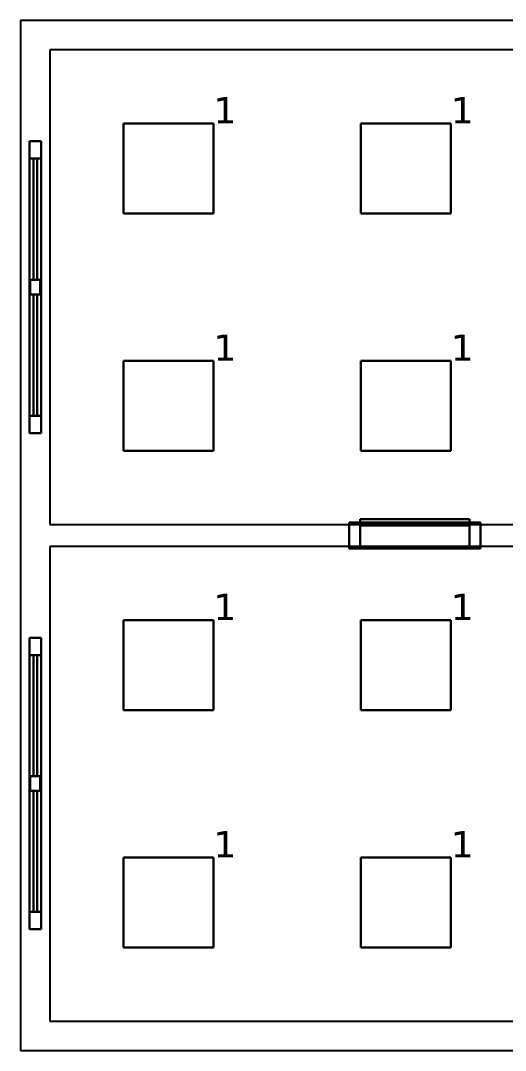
# Model space of a CAD drawing. Header units: inches. Extents: x 0 to 47.1, y -16.6 to 0.5.
# Drawn here: x 0 to 3.32, y -7.05 to 0 of the extents above; entities that cross this region are included whole.
import ezdxf

# ---------------------------------------------------------------- set-up
doc = ezdxf.new("R2010")
doc.units = ezdxf.units.IN
doc.header["$MEASUREMENT"] = 0
for name, color, linetype, true_color in [('DLX_BLD1_APERT', 7, 'Continuous', 0x969696), ('DLX_BLD1_CALC', 7, 'Continuous', 0xffffff), ('DLX_BLD1_CONT', 7, 'Continuous', 0x969696), ('DLX_BLD1_LUM', 7, 'Continuous', 0x55aa00), ('DLX_BLD1_LUMKEY_IDX', 7, 'Continuous', 0x969696)]:
    doc.layers.add(name, color=color, linetype=linetype, true_color=true_color)
doc.styles.add('TableTextStyle', font='')
doc.styles.get('TableTextStyle').set_extended_font_data('VERDANA.TTF')

msp = doc.modelspace()

# ---------------------------------------------------------------- linework, layer by layer
at = {"layer": 'DLX_BLD1_APERT'}
for points in [[(0.06, -0.825, 0), (0.06, -2.825, 0)], [(0.14, -0.825, 0), (0.06, -0.825, 0)], [(0.06, -2.825, 0), (0.06, -0.825, 0)], [(0.06, -0.825, 0), (0.14, -0.825, 0)], [(0.06, -0.825, 0), (0.06, -0.825, 0)], [(0.06, -0.825, 0), (0.14, -0.825, 0)], [(0.14, -0.825, 0), (0.06, -0.825, 0)], [(0.06, -0.825, 0), (0.06, -2.825, 0)], [(0.06, -2.825, 0), (0.06, -0.825, 0)], [(0.06, -0.825, 0), (0.06, -0.825, 0)], [(0.14, -2.825, 0), (0.14, -0.825, 0)], [(0.14, -0.825, 0), (0.14, -2.825, 0)], [(0.14, -0.825, 0), (0.14, -0.825, 0)], [(0.14, -0.825, 0), (0.14, -2.825, 0)], [(0.14, -2.825, 0), (0.14, -0.825, 0)], [(0.14, -0.825, 0), (0.14, -0.825, 0)], [(0.06, -0.945, 0), (0.06, -0.945, 0)], [(0.06, -0.945, 0), (0.06, -2.705, 0)], [(0.06, -2.705, 0), (0.06, -0.945, 0)], [(0.0875, -0.945, 0), (0.06, -0.945, 0)], [(0.06, -0.945, 0), (0.06, -2.705, 0)], [(0.0875, -0.945, 0), (0.06, -0.945, 0)], [(0.06, -0.945, 0), (0.06, -0.945, 0)], [(0.06, -0.945, 0), (0.0875, -0.945, 0)], [(0.06, -2.705, 0), (0.06, -0.945, 0)], [(0.06, -0.945, 0), (0.0875, -0.945, 0)], [(0.1125, -0.945, 0), (0.0875, -0.945, 0)], [(0.0875, -0.945, 0), (0.0875, -0.945, 0)], [(0.0875, -0.945, 0), (0.1125, -0.945, 0)], [(0.0875, -1.775, 0), (0.0875, -0.945, 0)], [(0.0875, -1.775, 0), (0.0875, -0.945, 0)], [(0.0875, -0.945, 0), (0.1125, -0.945, 0)], [(0.0875, -0.945, 0), (0.0875, -0.945, 0)], [(0.1125, -0.945, 0), (0.0875, -0.945, 0)], [(0.0875, -0.945, 0), (0.0875, -1.775, 0)], [(0.0875, -0.945, 0), (0.0875, -1.775, 0)], [(0.0875, -0.945, 0), (0.0875, -1.775, 0)], [(0.0875, -1.775, 0), (0.0875, -0.945, 0)], [(0.0875, -0.945, 0), (0.0875, -0.945, 0)], [(0.0875, -0.945, 0), (0.0875, -1.775, 0)], [(0.1125, -0.945, 0), (0.0875, -0.945, 0)], [(0.0875, -1.775, 0), (0.0875, -0.945, 0)], [(0.0875, -0.945, 0), (0.1125, -0.945, 0)], [(0.0875, -0.945, 0), (0.0875, -0.945, 0)], [(0.0875, -0.945, 0), (0.1125, -0.945, 0)], [(0.1125, -0.945, 0), (0.0875, -0.945, 0)], [(0.1125, -1.775, 0), (0.1125, -0.945, 0)], [(0.1125, -0.945, 0), (0.14, -0.945, 0)], [(0.1125, -0.945, 0), (0.1125, -0.945, 0)], [(0.1125, -0.945, 0), (0.1125, -1.775, 0)], [(0.1125, -0.945, 0), (0.1125, -0.945, 0)], [(0.1125, -0.945, 0), (0.14, -0.945, 0)], [(0.14, -0.945, 0), (0.1125, -0.945, 0)], [(0.1125, -1.775, 0), (0.1125, -0.945, 0)], [(0.14, -0.945, 0), (0.1125, -0.945, 0)], [(0.1125, -0.945, 0), (0.1125, -1.775, 0)], [(0.1125, -0.945, 0), (0.1125, -1.775, 0)], [(0.1125, -1.775, 0), (0.1125, -0.945, 0)], [(0.1125, -0.945, 0), (0.1125, -0.945, 0)], [(0.1125, -1.775, 0), (0.1125, -0.945, 0)], [(0.1125, -0.945, 0), (0.1125, -1.775, 0)], [(0.1125, -0.945, 0), (0.1125, -0.945, 0)], [(0.14, -0.945, 0), (0.14, -0.945, 0)], [(0.14, -0.945, 0), (0.14, -2.705, 0)], [(0.14, -2.705, 0), (0.14, -0.945, 0)], [(0.14, -0.945, 0), (0.14, -2.705, 0)], [(0.14, -0.945, 0), (0.14, -0.945, 0)], [(0.14, -2.705, 0), (0.14, -0.945, 0)], [(0.065, -1.875, 0), (0.065, -1.775, 0)], [(0.065, -1.775, 0), (0.0875, -1.775, 0)], [(0.065, -1.775, 0), (0.065, -1.875, 0)], [(0.0875, -1.775, 0), (0.065, -1.775, 0)], [(0.065, -1.875, 0), (0.065, -1.775, 0)], [(0.065, -1.775, 0), (0.0875, -1.775, 0)], [(0.0875, -1.775, 0), (0.065, -1.775, 0)], [(0.065, -1.775, 0), (0.065, -1.875, 0)], [(0.0875, -1.775, 0), (0.065, -1.775, 0)], [(0.065, -1.775, 0), (0.065, -1.775, 0)], [(0.065, -1.775, 0), (0.0875, -1.775, 0)], [(0.065, -1.875, 0), (0.065, -1.775, 0)], [(0.065, -1.775, 0), (0.065, -1.775, 0)], [(0.065, -1.775, 0), (0.065, -1.875, 0)], [(0.065, -1.875, 0), (0.065, -1.775, 0)], [(0.065, -1.775, 0), (0.0875, -1.775, 0)], [(0.0875, -1.775, 0), (0.065, -1.775, 0)], [(0.065, -1.775, 0), (0.065, -1.875, 0)], [(0.1125, -1.775, 0), (0.0875, -1.775, 0)], [(0.0875, -1.775, 0), (0.1125, -1.775, 0)], [(0.0875, -1.775, 0), (0.1125, -1.775, 0)], [(0.1125, -1.775, 0), (0.0875, -1.775, 0)], [(0.0875, -1.775, 0), (0.0875, -1.775, 0)], [(0.1125, -1.775, 0), (0.0875, -1.775, 0)], [(0.0875, -1.775, 0), (0.0875, -1.775, 0)], [(0.0875, -1.775, 0), (0.1125, -1.775, 0)], [(0.0875, -1.775, 0), (0.1125, -1.775, 0)], [(0.1125, -1.775, 0), (0.0875, -1.775, 0)], [(0.0875, -1.775, 0), (0.0875, -1.775, 0)], [(0.0875, -1.775, 0), (0.0875, -1.775, 0)], [(0.0875, -1.775, 0), (0.1125, -1.775, 0)], [(0.1125, -1.775, 0), (0.0875, -1.775, 0)], [(0.0875, -1.775, 0), (0.1125, -1.775, 0)], [(0.1125, -1.775, 0), (0.0875, -1.775, 0)], [(0.135, -1.775, 0), (0.1125, -1.775, 0)], [(0.1125, -1.775, 0), (0.135, -1.775, 0)], [(0.1125, -1.775, 0), (0.135, -1.775, 0)], [(0.135, -1.775, 0), (0.1125, -1.775, 0)], [(0.1125, -1.775, 0), (0.1125, -1.775, 0)], [(0.1125, -1.775, 0), (0.1125, -1.775, 0)], [(0.1125, -1.775, 0), (0.135, -1.775, 0)], [(0.135, -1.775, 0), (0.1125, -1.775, 0)], [(0.1125, -1.775, 0), (0.135, -1.775, 0)], [(0.135, -1.775, 0), (0.1125, -1.775, 0)], [(0.1125, -1.775, 0), (0.1125, -1.775, 0)], [(0.1125, -1.775, 0), (0.1125, -1.775, 0)], [(0.135, -1.875, 0), (0.135, -1.775, 0)], [(0.135, -1.775, 0), (0.135, -1.875, 0)], [(0.135, -1.775, 0), (0.135, -1.875, 0)], [(0.135, -1.875, 0), (0.135, -1.775, 0)], [(0.135, -1.875, 0), (0.135, -1.775, 0)], [(0.135, -1.775, 0), (0.135, -1.775, 0)], [(0.135, -1.775, 0), (0.135, -1.875, 0)], [(0.135, -1.775, 0), (0.135, -1.775, 0)], [(0.135, -1.775, 0), (0.135, -1.875, 0)], [(0.135, -1.875, 0), (0.135, -1.775, 0)], [(0.0875, -1.875, 0), (0.065, -1.875, 0)], [(0.065, -1.875, 0), (0.0875, -1.875, 0)], [(0.0875, -1.875, 0), (0.065, -1.875, 0)], [(0.065, -1.875, 0), (0.0875, -1.875, 0)], [(0.065, -1.875, 0), (0.065, -1.875, 0)], [(0.0875, -1.875, 0), (0.065, -1.875, 0)], [(0.065, -1.875, 0), (0.065, -1.875, 0)], [(0.065, -1.875, 0), (0.0875, -1.875, 0)], [(0.0875, -1.875, 0), (0.065, -1.875, 0)], [(0.065, -1.875, 0), (0.0875, -1.875, 0)], [(0.0875, -2.705, 0), (0.0875, -1.875, 0)], [(0.0875, -1.875, 0), (0.1125, -1.875, 0)], [(0.0875, -2.705, 0), (0.0875, -1.875, 0)], [(0.1125, -1.875, 0), (0.0875, -1.875, 0)], [(0.0875, -1.875, 0), (0.0875, -2.705, 0)], [(0.0875, -1.875, 0), (0.0875, -2.705, 0)], [(0.1125, -1.875, 0), (0.0875, -1.875, 0)], [(0.0875, -1.875, 0), (0.1125, -1.875, 0)], [(0.0875, -1.875, 0), (0.0875, -1.875, 0)], [(0.1125, -1.875, 0), (0.0875, -1.875, 0)], [(0.0875, -1.875, 0), (0.0875, -1.875, 0)], [(0.0875, -1.875, 0), (0.1125, -1.875, 0)], [(0.1125, -1.875, 0), (0.0875, -1.875, 0)], [(0.0875, -1.875, 0), (0.1125, -1.875, 0)], [(0.0875, -1.875, 0), (0.0875, -2.705, 0)], [(0.0875, -2.705, 0), (0.0875, -1.875, 0)], [(0.0875, -1.875, 0), (0.0875, -1.875, 0)], [(0.0875, -1.875, 0), (0.0875, -1.875, 0)], [(0.0875, -1.875, 0), (0.1125, -1.875, 0)], [(0.1125, -1.875, 0), (0.0875, -1.875, 0)], [(0.0875, -1.875, 0), (0.0875, -2.705, 0)], [(0.1125, -1.875, 0), (0.0875, -1.875, 0)], [(0.0875, -2.705, 0), (0.0875, -1.875, 0)], [(0.0875, -1.875, 0), (0.1125, -1.875, 0)], [(0.1125, -2.705, 0), (0.1125, -1.875, 0)], [(0.1125, -1.875, 0), (0.135, -1.875, 0)], [(0.1125, -1.875, 0), (0.1125, -2.705, 0)], [(0.1125, -2.705, 0), (0.1125, -1.875, 0)], [(0.135, -1.875, 0), (0.1125, -1.875, 0)], [(0.135, -1.875, 0), (0.1125, -1.875, 0)], [(0.1125, -1.875, 0), (0.1125, -2.705, 0)], [(0.1125, -1.875, 0), (0.135, -1.875, 0)], [(0.1125, -1.875, 0), (0.1125, -1.875, 0)], [(0.1125, -1.875, 0), (0.1125, -1.875, 0)], [(0.1125, -1.875, 0), (0.135, -1.875, 0)], [(0.135, -1.875, 0), (0.1125, -1.875, 0)], [(0.135, -1.875, 0), (0.1125, -1.875, 0)], [(0.1125, -1.875, 0), (0.135, -1.875, 0)], [(0.1125, -1.875, 0), (0.1125, -1.875, 0)], [(0.1125, -1.875, 0), (0.1125, -2.705, 0)], [(0.1125, -2.705, 0), (0.1125, -1.875, 0)], [(0.1125, -1.875, 0), (0.1125, -1.875, 0)], [(0.1125, -2.705, 0), (0.1125, -1.875, 0)], [(0.1125, -1.875, 0), (0.1125, -2.705, 0)], [(0.135, -1.875, 0), (0.135, -1.875, 0)], [(0.135, -1.875, 0), (0.135, -1.875, 0)], [(0.06, -2.705, 0), (0.06, -2.705, 0)], [(0.06, -2.705, 0), (0.0875, -2.705, 0)], [(0.0875, -2.705, 0), (0.06, -2.705, 0)], [(0.06, -2.705, 0), (0.06, -2.705, 0)], [(0.06, -2.705, 0), (0.0875, -2.705, 0)], [(0.0875, -2.705, 0), (0.06, -2.705, 0)], [(0.1125, -2.705, 0), (0.0875, -2.705, 0)], [(0.0875, -2.705, 0), (0.0875, -2.705, 0)], [(0.1125, -2.705, 0), (0.0875, -2.705, 0)], [(0.0875, -2.705, 0), (0.0875, -2.705, 0)], [(0.0875, -2.705, 0), (0.1125, -2.705, 0)], [(0.0875, -2.705, 0), (0.1125, -2.705, 0)], [(0.0875, -2.705, 0), (0.0875, -2.705, 0)], [(0.0875, -2.705, 0), (0.1125, -2.705, 0)], [(0.0875, -2.705, 0), (0.0875, -2.705, 0)], [(0.0875, -2.705, 0), (0.1125, -2.705, 0)], [(0.1125, -2.705, 0), (0.0875, -2.705, 0)], [(0.1125, -2.705, 0), (0.0875, -2.705, 0)], [(0.14, -2.705, 0), (0.1125, -2.705, 0)], [(0.1125, -2.705, 0), (0.1125, -2.705, 0)], [(0.1125, -2.705, 0), (0.14, -2.705, 0)], [(0.14, -2.705, 0), (0.1125, -2.705, 0)], [(0.1125, -2.705, 0), (0.1125, -2.705, 0)], [(0.1125, -2.705, 0), (0.14, -2.705, 0)], [(0.1125, -2.705, 0), (0.1125, -2.705, 0)], [(0.1125, -2.705, 0), (0.1125, -2.705, 0)], [(0.14, -2.705, 0), (0.14, -2.705, 0)], [(0.14, -2.705, 0), (0.14, -2.705, 0)], [(0.06, -2.825, 0), (0.14, -2.825, 0)], [(0.06, -2.825, 0), (0.06, -2.825, 0)], [(0.06, -2.825, 0), (0.14, -2.825, 0)], [(0.14, -2.825, 0), (0.06, -2.825, 0)], [(0.14, -2.825, 0), (0.06, -2.825, 0)], [(0.06, -2.825, 0), (0.06, -2.825, 0)], [(0.14, -2.825, 0), (0.14, -2.825, 0)], [(0.14, -2.825, 0), (0.14, -2.825, 0)], [(3.15, -3.435, 0), (2.25, -3.435, 0)], [(2.25, -3.435, 0), (2.25, -3.615, 0)], [(2.25, -3.435, 0), (2.25, -3.435, 0)], [(2.25, -3.435, 0), (2.25, -3.615, 0)], [(2.25, -3.615, 0), (2.25, -3.435, 0)], [(2.25, -3.615, 0), (2.25, -3.435, 0)], [(2.25, -3.435, 0), (2.325, -3.435, 0)], [(2.325, -3.435, 0), (2.25, -3.435, 0)], [(2.25, -3.435, 0), (2.25, -3.435, 0)], [(2.25, -3.435, 0), (3.15, -3.435, 0)], [(2.325, -3.4125, 0), (3.075, -3.4125, 0)], [(2.325, -3.435, 0), (2.325, -3.4125, 0)], [(3.075, -3.4125, 0), (2.325, -3.4125, 0)], [(2.325, -3.4125, 0), (2.325, -3.4125, 0)], [(2.325, -3.4125, 0), (3.075, -3.4125, 0)], [(2.325, -3.435, 0), (2.325, -3.4125, 0)], [(2.325, -3.4125, 0), (2.325, -3.4125, 0)], [(2.325, -3.4125, 0), (2.325, -3.435, 0)], [(3.075, -3.4125, 0), (2.325, -3.4125, 0)], [(2.325, -3.4125, 0), (2.325, -3.435, 0)], [(2.325, -3.435, 0), (2.325, -3.4575, 0)], [(3.075, -3.435, 0), (2.325, -3.435, 0)], [(2.325, -3.435, 0), (2.325, -3.435, 0)], [(2.325, -3.4575, 0), (2.325, -3.435, 0)], [(2.325, -3.435, 0), (3.075, -3.435, 0)], [(2.325, -3.4575, 0), (2.325, -3.435, 0)], [(2.325, -3.435, 0), (2.325, -3.435, 0)], [(2.325, -3.435, 0), (2.325, -3.4575, 0)], [(2.325, -3.4575, 0), (2.325, -3.435, 0)], [(2.325, -3.435, 0), (2.325, -3.435, 0)], [(2.325, -3.435, 0), (3.075, -3.435, 0)], [(3.075, -3.435, 0), (2.325, -3.435, 0)], [(2.325, -3.435, 0), (2.325, -3.4575, 0)], [(2.325, -3.435, 0), (2.325, -3.435, 0)], [(2.325, -3.435, 0), (2.325, -3.4575, 0)], [(2.325, -3.4575, 0), (2.325, -3.435, 0)], [(3.075, -3.4125, 0), (3.075, -3.435, 0)], [(3.075, -3.4125, 0), (3.075, -3.4125, 0)], [(3.075, -3.435, 0), (3.075, -3.4125, 0)], [(3.075, -3.4125, 0), (3.075, -3.4125, 0)], [(3.075, -3.4125, 0), (3.075, -3.435, 0)], [(3.075, -3.435, 0), (3.075, -3.4125, 0)], [(3.075, -3.4575, 0), (3.075, -3.435, 0)], [(3.075, -3.435, 0), (3.15, -3.435, 0)], [(3.075, -3.435, 0), (3.075, -3.435, 0)], [(3.15, -3.435, 0), (3.075, -3.435, 0)], [(3.075, -3.435, 0), (3.075, -3.4575, 0)], [(3.075, -3.4575, 0), (3.075, -3.435, 0)], [(3.075, -3.435, 0), (3.075, -3.435, 0)], [(3.075, -3.435, 0), (3.075, -3.4575, 0)], [(3.075, -3.435, 0), (3.075, -3.4575, 0)], [(3.075, -3.435, 0), (3.075, -3.435, 0)], [(3.075, -3.435, 0), (3.075, -3.435, 0)], [(3.075, -3.435, 0), (3.075, -3.4575, 0)], [(3.075, -3.4575, 0), (3.075, -3.435, 0)], [(3.075, -3.4575, 0), (3.075, -3.435, 0)], [(3.15, -3.615, 0), (3.15, -3.435, 0)], [(3.15, -3.435, 0), (3.15, -3.435, 0)], [(3.15, -3.435, 0), (3.15, -3.615, 0)], [(3.15, -3.615, 0), (3.15, -3.435, 0)], [(3.15, -3.435, 0), (3.15, -3.615, 0)], [(3.15, -3.435, 0), (3.15, -3.435, 0)], [(2.325, -3.4575, 0), (2.325, -3.615, 0)], [(2.325, -3.4575, 0), (3.075, -3.4575, 0)], [(2.325, -3.615, 0), (2.325, -3.4575, 0)], [(2.325, -3.4575, 0), (2.325, -3.4575, 0)], [(2.325, -3.4575, 0), (2.325, -3.615, 0)], [(2.325, -3.615, 0), (2.325, -3.4575, 0)], [(3.075, -3.4575, 0), (2.325, -3.4575, 0)], [(2.325, -3.4575, 0), (2.325, -3.4575, 0)], [(3.075, -3.4575, 0), (2.325, -3.4575, 0)], [(2.325, -3.4575, 0), (2.325, -3.4575, 0)], [(2.325, -3.4575, 0), (3.075, -3.4575, 0)], [(3.075, -3.4575, 0), (2.325, -3.4575, 0)], [(2.325, -3.4575, 0), (3.075, -3.4575, 0)], [(2.325, -3.4575, 0), (2.325, -3.4575, 0)], [(3.075, -3.615, 0), (3.075, -3.4575, 0)], [(3.075, -3.4575, 0), (3.075, -3.615, 0)], [(3.075, -3.4575, 0), (3.075, -3.4575, 0)], [(3.075, -3.4575, 0), (3.075, -3.615, 0)], [(3.075, -3.615, 0), (3.075, -3.4575, 0)], [(3.075, -3.4575, 0), (3.075, -3.4575, 0)], [(3.075, -3.4575, 0), (3.075, -3.4575, 0)], [(3.075, -3.4575, 0), (3.075, -3.4575, 0)], [(2.25, -3.615, 0), (3.15, -3.615, 0)], [(2.25, -3.615, 0), (2.25, -3.615, 0)], [(2.325, -3.615, 0), (2.25, -3.615, 0)], [(3.15, -3.615, 0), (2.25, -3.615, 0)], [(2.25, -3.615, 0), (2.25, -3.615, 0)], [(2.25, -3.615, 0), (2.325, -3.615, 0)], [(2.325, -3.615, 0), (2.325, -3.615, 0)], [(2.325, -3.615, 0), (3.075, -3.615, 0)], [(3.075, -3.615, 0), (2.325, -3.615, 0)], [(2.325, -3.615, 0), (2.325, -3.615, 0)], [(3.15, -3.615, 0), (3.075, -3.615, 0)], [(3.075, -3.615, 0), (3.075, -3.615, 0)], [(3.075, -3.615, 0), (3.15, -3.615, 0)], [(3.075, -3.615, 0), (3.075, -3.615, 0)], [(3.15, -3.615, 0), (3.15, -3.615, 0)], [(3.15, -3.615, 0), (3.15, -3.615, 0)], [(0.06, -4.225, 0), (0.06, -6.2211, 0)], [(0.14, -4.225, 0), (0.06, -4.225, 0)], [(0.06, -6.2211, 0), (0.06, -4.225, 0)], [(0.06, -4.225, 0), (0.14, -4.225, 0)], [(0.06, -4.225, 0), (0.06, -4.225, 0)], [(0.06, -4.225, 0), (0.14, -4.225, 0)], [(0.14, -4.225, 0), (0.06, -4.225, 0)], [(0.06, -4.225, 0), (0.06, -6.2211, 0)], [(0.06, -6.2211, 0), (0.06, -4.225, 0)], [(0.06, -4.225, 0), (0.06, -4.225, 0)], [(0.14, -6.2211, 0), (0.14, -4.225, 0)], [(0.14, -4.225, 0), (0.14, -6.2211, 0)], [(0.14, -4.225, 0), (0.14, -4.225, 0)], [(0.14, -4.225, 0), (0.14, -6.2211, 0)], [(0.14, -6.2211, 0), (0.14, -4.225, 0)], [(0.14, -4.225, 0), (0.14, -4.225, 0)], [(0.06, -4.345, 0), (0.06, -4.345, 0)], [(0.06, -4.345, 0), (0.06, -6.1011, 0)], [(0.06, -6.1011, 0), (0.06, -4.345, 0)], [(0.0875, -4.345, 0), (0.06, -4.345, 0)], [(0.06, -4.345, 0), (0.06, -6.1011, 0)], [(0.0875, -4.345, 0), (0.06, -4.345, 0)], [(0.06, -4.345, 0), (0.06, -4.345, 0)], [(0.06, -4.345, 0), (0.0875, -4.345, 0)], [(0.06, -6.1011, 0), (0.06, -4.345, 0)], [(0.06, -4.345, 0), (0.0875, -4.345, 0)], [(0.1125, -4.345, 0), (0.0875, -4.345, 0)], [(0.0875, -4.345, 0), (0.0875, -4.345, 0)], [(0.0875, -4.345, 0), (0.1125, -4.345, 0)], [(0.0875, -5.1731, 0), (0.0875, -4.345, 0)], [(0.0875, -5.1731, 0), (0.0875, -4.345, 0)], [(0.0875, -4.345, 0), (0.1125, -4.345, 0)], [(0.0875, -4.345, 0), (0.0875, -4.345, 0)], [(0.1125, -4.345, 0), (0.0875, -4.345, 0)], [(0.0875, -4.345, 0), (0.0875, -5.1731, 0)], [(0.0875, -4.345, 0), (0.0875, -5.1731, 0)], [(0.0875, -4.345, 0), (0.0875, -5.1731, 0)], [(0.0875, -5.1731, 0), (0.0875, -4.345, 0)], [(0.0875, -4.345, 0), (0.0875, -4.345, 0)], [(0.0875, -4.345, 0), (0.0875, -5.1731, 0)], [(0.1125, -4.345, 0), (0.0875, -4.345, 0)], [(0.0875, -5.1731, 0), (0.0875, -4.345, 0)], [(0.0875, -4.345, 0), (0.1125, -4.345, 0)], [(0.0875, -4.345, 0), (0.0875, -4.345, 0)], [(0.0875, -4.345, 0), (0.1125, -4.345, 0)], [(0.1125, -4.345, 0), (0.0875, -4.345, 0)], [(0.1125, -5.1731, 0), (0.1125, -4.345, 0)], [(0.1125, -4.345, 0), (0.14, -4.345, 0)], [(0.1125, -4.345, 0), (0.1125, -4.345, 0)], [(0.1125, -4.345, 0), (0.1125, -5.1731, 0)], [(0.1125, -4.345, 0), (0.1125, -4.345, 0)], [(0.1125, -4.345, 0), (0.14, -4.345, 0)], [(0.14, -4.345, 0), (0.1125, -4.345, 0)], [(0.1125, -5.1731, 0), (0.1125, -4.345, 0)], [(0.14, -4.345, 0), (0.1125, -4.345, 0)], [(0.1125, -4.345, 0), (0.1125, -5.1731, 0)], [(0.1125, -4.345, 0), (0.1125, -5.1731, 0)], [(0.1125, -5.1731, 0), (0.1125, -4.345, 0)], [(0.1125, -4.345, 0), (0.1125, -4.345, 0)], [(0.1125, -5.1731, 0), (0.1125, -4.345, 0)], [(0.1125, -4.345, 0), (0.1125, -5.1731, 0)], [(0.1125, -4.345, 0), (0.1125, -4.345, 0)], [(0.14, -4.345, 0), (0.14, -4.345, 0)], [(0.14, -4.345, 0), (0.14, -6.1011, 0)], [(0.14, -6.1011, 0), (0.14, -4.345, 0)], [(0.14, -4.345, 0), (0.14, -6.1011, 0)], [(0.14, -4.345, 0), (0.14, -4.345, 0)], [(0.14, -6.1011, 0), (0.14, -4.345, 0)], [(0.065, -5.2731, 0), (0.065, -5.1731, 0)], [(0.065, -5.1731, 0), (0.0875, -5.1731, 0)], [(0.065, -5.1731, 0), (0.065, -5.2731, 0)], [(0.0875, -5.1731, 0), (0.065, -5.1731, 0)], [(0.065, -5.2731, 0), (0.065, -5.1731, 0)], [(0.065, -5.1731, 0), (0.0875, -5.1731, 0)], [(0.0875, -5.1731, 0), (0.065, -5.1731, 0)], [(0.065, -5.1731, 0), (0.065, -5.2731, 0)], [(0.0875, -5.1731, 0), (0.065, -5.1731, 0)], [(0.065, -5.1731, 0), (0.065, -5.1731, 0)], [(0.065, -5.1731, 0), (0.0875, -5.1731, 0)], [(0.065, -5.2731, 0), (0.065, -5.1731, 0)], [(0.065, -5.1731, 0), (0.065, -5.1731, 0)], [(0.065, -5.1731, 0), (0.065, -5.2731, 0)], [(0.0875, -5.1731, 0), (0.065, -5.1731, 0)], [(0.065, -5.1731, 0), (0.065, -5.2731, 0)], [(0.065, -5.2731, 0), (0.065, -5.1731, 0)], [(0.065, -5.1731, 0), (0.0875, -5.1731, 0)], [(0.1125, -5.1731, 0), (0.0875, -5.1731, 0)], [(0.0875, -5.1731, 0), (0.1125, -5.1731, 0)], [(0.0875, -5.1731, 0), (0.1125, -5.1731, 0)], [(0.1125, -5.1731, 0), (0.0875, -5.1731, 0)], [(0.0875, -5.1731, 0), (0.0875, -5.1731, 0)], [(0.1125, -5.1731, 0), (0.0875, -5.1731, 0)], [(0.0875, -5.1731, 0), (0.0875, -5.1731, 0)], [(0.0875, -5.1731, 0), (0.1125, -5.1731, 0)], [(0.1125, -5.1731, 0), (0.0875, -5.1731, 0)], [(0.0875, -5.1731, 0), (0.1125, -5.1731, 0)], [(0.0875, -5.1731, 0), (0.0875, -5.1731, 0)], [(0.0875, -5.1731, 0), (0.0875, -5.1731, 0)], [(0.0875, -5.1731, 0), (0.1125, -5.1731, 0)], [(0.1125, -5.1731, 0), (0.0875, -5.1731, 0)], [(0.0875, -5.1731, 0), (0.1125, -5.1731, 0)], [(0.1125, -5.1731, 0), (0.0875, -5.1731, 0)], [(0.135, -5.1731, 0), (0.1125, -5.1731, 0)], [(0.1125, -5.1731, 0), (0.135, -5.1731, 0)], [(0.1125, -5.1731, 0), (0.135, -5.1731, 0)], [(0.135, -5.1731, 0), (0.1125, -5.1731, 0)], [(0.1125, -5.1731, 0), (0.1125, -5.1731, 0)], [(0.1125, -5.1731, 0), (0.1125, -5.1731, 0)], [(0.1125, -5.1731, 0), (0.135, -5.1731, 0)], [(0.135, -5.1731, 0), (0.1125, -5.1731, 0)], [(0.135, -5.1731, 0), (0.1125, -5.1731, 0)], [(0.1125, -5.1731, 0), (0.135, -5.1731, 0)], [(0.1125, -5.1731, 0), (0.1125, -5.1731, 0)], [(0.1125, -5.1731, 0), (0.1125, -5.1731, 0)], [(0.135, -5.2731, 0), (0.135, -5.1731, 0)], [(0.135, -5.1731, 0), (0.135, -5.2731, 0)], [(0.135, -5.1731, 0), (0.135, -5.2731, 0)], [(0.135, -5.2731, 0), (0.135, -5.1731, 0)], [(0.135, -5.2731, 0), (0.135, -5.1731, 0)], [(0.135, -5.1731, 0), (0.135, -5.1731, 0)], [(0.135, -5.1731, 0), (0.135, -5.2731, 0)], [(0.135, -5.1731, 0), (0.135, -5.1731, 0)], [(0.135, -5.2731, 0), (0.135, -5.1731, 0)], [(0.135, -5.1731, 0), (0.135, -5.2731, 0)], [(0.0875, -5.2731, 0), (0.065, -5.2731, 0)], [(0.065, -5.2731, 0), (0.0875, -5.2731, 0)], [(0.0875, -5.2731, 0), (0.065, -5.2731, 0)], [(0.065, -5.2731, 0), (0.0875, -5.2731, 0)], [(0.065, -5.2731, 0), (0.065, -5.2731, 0)], [(0.0875, -5.2731, 0), (0.065, -5.2731, 0)], [(0.065, -5.2731, 0), (0.065, -5.2731, 0)], [(0.065, -5.2731, 0), (0.0875, -5.2731, 0)], [(0.065, -5.2731, 0), (0.0875, -5.2731, 0)], [(0.0875, -5.2731, 0), (0.065, -5.2731, 0)], [(0.0875, -6.1011, 0), (0.0875, -5.2731, 0)], [(0.0875, -5.2731, 0), (0.1125, -5.2731, 0)], [(0.0875, -6.1011, 0), (0.0875, -5.2731, 0)], [(0.1125, -5.2731, 0), (0.0875, -5.2731, 0)], [(0.0875, -5.2731, 0), (0.0875, -6.1011, 0)], [(0.0875, -5.2731, 0), (0.0875, -6.1011, 0)], [(0.1125, -5.2731, 0), (0.0875, -5.2731, 0)], [(0.0875, -5.2731, 0), (0.1125, -5.2731, 0)], [(0.0875, -5.2731, 0), (0.0875, -5.2731, 0)], [(0.1125, -5.2731, 0), (0.0875, -5.2731, 0)], [(0.0875, -5.2731, 0), (0.0875, -5.2731, 0)], [(0.0875, -5.2731, 0), (0.1125, -5.2731, 0)], [(0.0875, -5.2731, 0), (0.1125, -5.2731, 0)], [(0.1125, -5.2731, 0), (0.0875, -5.2731, 0)], [(0.0875, -5.2731, 0), (0.0875, -6.1011, 0)], [(0.0875, -6.1011, 0), (0.0875, -5.2731, 0)], [(0.0875, -5.2731, 0), (0.0875, -5.2731, 0)], [(0.0875, -5.2731, 0), (0.0875, -5.2731, 0)], [(0.0875, -5.2731, 0), (0.1125, -5.2731, 0)], [(0.1125, -5.2731, 0), (0.0875, -5.2731, 0)], [(0.0875, -5.2731, 0), (0.0875, -6.1011, 0)], [(0.1125, -5.2731, 0), (0.0875, -5.2731, 0)], [(0.0875, -6.1011, 0), (0.0875, -5.2731, 0)], [(0.0875, -5.2731, 0), (0.1125, -5.2731, 0)], [(0.1125, -6.1011, 0), (0.1125, -5.2731, 0)], [(0.1125, -5.2731, 0), (0.135, -5.2731, 0)], [(0.1125, -5.2731, 0), (0.1125, -6.1011, 0)], [(0.1125, -6.1011, 0), (0.1125, -5.2731, 0)], [(0.135, -5.2731, 0), (0.1125, -5.2731, 0)], [(0.135, -5.2731, 0), (0.1125, -5.2731, 0)], [(0.1125, -5.2731, 0), (0.1125, -6.1011, 0)], [(0.1125, -5.2731, 0), (0.135, -5.2731, 0)], [(0.1125, -5.2731, 0), (0.1125, -5.2731, 0)], [(0.1125, -5.2731, 0), (0.1125, -5.2731, 0)], [(0.1125, -5.2731, 0), (0.135, -5.2731, 0)], [(0.135, -5.2731, 0), (0.1125, -5.2731, 0)], [(0.1125, -5.2731, 0), (0.135, -5.2731, 0)], [(0.135, -5.2731, 0), (0.1125, -5.2731, 0)], [(0.1125, -5.2731, 0), (0.1125, -5.2731, 0)], [(0.1125, -5.2731, 0), (0.1125, -6.1011, 0)], [(0.1125, -6.1011, 0), (0.1125, -5.2731, 0)], [(0.1125, -5.2731, 0), (0.1125, -5.2731, 0)], [(0.1125, -6.1011, 0), (0.1125, -5.2731, 0)], [(0.1125, -5.2731, 0), (0.1125, -6.1011, 0)], [(0.135, -5.2731, 0), (0.135, -5.2731, 0)], [(0.135, -5.2731, 0), (0.135, -5.2731, 0)], [(0.06, -6.1011, 0), (0.06, -6.1011, 0)], [(0.06, -6.1011, 0), (0.0875, -6.1011, 0)], [(0.0875, -6.1011, 0), (0.06, -6.1011, 0)], [(0.06, -6.1011, 0), (0.06, -6.1011, 0)], [(0.06, -6.1011, 0), (0.0875, -6.1011, 0)], [(0.0875, -6.1011, 0), (0.06, -6.1011, 0)], [(0.1125, -6.1011, 0), (0.0875, -6.1011, 0)], [(0.0875, -6.1011, 0), (0.0875, -6.1011, 0)], [(0.1125, -6.1011, 0), (0.0875, -6.1011, 0)], [(0.0875, -6.1011, 0), (0.0875, -6.1011, 0)], [(0.0875, -6.1011, 0), (0.1125, -6.1011, 0)], [(0.0875, -6.1011, 0), (0.1125, -6.1011, 0)], [(0.0875, -6.1011, 0), (0.0875, -6.1011, 0)], [(0.0875, -6.1011, 0), (0.1125, -6.1011, 0)], [(0.0875, -6.1011, 0), (0.0875, -6.1011, 0)], [(0.0875, -6.1011, 0), (0.1125, -6.1011, 0)], [(0.1125, -6.1011, 0), (0.0875, -6.1011, 0)], [(0.1125, -6.1011, 0), (0.0875, -6.1011, 0)], [(0.14, -6.1011, 0), (0.1125, -6.1011, 0)], [(0.1125, -6.1011, 0), (0.1125, -6.1011, 0)], [(0.1125, -6.1011, 0), (0.14, -6.1011, 0)], [(0.14, -6.1011, 0), (0.1125, -6.1011, 0)], [(0.1125, -6.1011, 0), (0.1125, -6.1011, 0)], [(0.1125, -6.1011, 0), (0.14, -6.1011, 0)], [(0.1125, -6.1011, 0), (0.1125, -6.1011, 0)], [(0.1125, -6.1011, 0), (0.1125, -6.1011, 0)], [(0.14, -6.1011, 0), (0.14, -6.1011, 0)], [(0.14, -6.1011, 0), (0.14, -6.1011, 0)], [(0.06, -6.2211, 0), (0.14, -6.2211, 0)], [(0.06, -6.2211, 0), (0.06, -6.2211, 0)], [(0.06, -6.2211, 0), (0.14, -6.2211, 0)], [(0.14, -6.2211, 0), (0.06, -6.2211, 0)], [(0.14, -6.2211, 0), (0.06, -6.2211, 0)], [(0.06, -6.2211, 0), (0.06, -6.2211, 0)], [(0.14, -6.2211, 0), (0.14, -6.2211, 0)], [(0.14, -6.2211, 0), (0.14, -6.2211, 0)]]:
    msp.add_polyline3d(points, dxfattribs=at)
at = {"layer": 'DLX_BLD1_CALC'}
for points in [[(3.45, -0.2, 0), (0.2, -0.2, 0)], [(0.2, -0.2, 0), (0.2, -3.45, 0)], [(0.2, -3.45, 0), (2.25, -3.45, 0)], [(2.325, -3.435, 0), (2.25, -3.435, 0)], [(2.25, -3.435, 0), (2.25, -3.45, 0)], [(2.25, -3.45, 0), (2.25, -3.435, 0)], [(2.25, -3.435, 0), (2.325, -3.435, 0)], [(2.25, -3.45, 0), (3.15, -3.45, 0)], [(3.075, -3.4125, 0), (2.325, -3.4125, 0)], [(2.325, -3.4125, 0), (2.325, -3.435, 0)], [(2.325, -3.435, 0), (2.325, -3.4125, 0)], [(2.325, -3.4125, 0), (3.075, -3.4125, 0)], [(3.075, -3.435, 0), (3.075, -3.4125, 0)], [(3.075, -3.4125, 0), (3.075, -3.435, 0)], [(3.15, -3.435, 0), (3.075, -3.435, 0)], [(3.075, -3.435, 0), (3.15, -3.435, 0)], [(3.15, -3.45, 0), (3.15, -3.435, 0)], [(3.15, -3.435, 0), (3.15, -3.45, 0)], [(3.15, -3.45, 0), (3.45, -3.45, 0)], [(2.25, -3.6, 0), (0.2, -3.6, 0)], [(0.2, -3.6, 0), (0.2, -6.85, 0)], [(2.25, -3.6, 0), (2.25, -3.615, 0)], [(2.325, -3.6, 0), (2.25, -3.6, 0)], [(2.25, -3.615, 0), (2.25, -3.6, 0)], [(2.25, -3.615, 0), (2.325, -3.615, 0)], [(2.325, -3.615, 0), (2.25, -3.615, 0)], [(2.325, -3.615, 0), (2.325, -3.6, 0)], [(3.075, -3.6, 0), (2.325, -3.6, 0)], [(2.325, -3.6, 0), (2.325, -3.615, 0)], [(3.075, -3.6, 0), (3.075, -3.615, 0)], [(3.15, -3.6, 0), (3.075, -3.6, 0)], [(3.075, -3.615, 0), (3.075, -3.6, 0)], [(3.075, -3.615, 0), (3.15, -3.615, 0)], [(3.15, -3.615, 0), (3.075, -3.615, 0)], [(3.15, -3.615, 0), (3.15, -3.6, 0)], [(3.45, -3.6, 0), (3.15, -3.6, 0)], [(3.15, -3.6, 0), (3.15, -3.615, 0)], [(0.2, -6.85, 0), (3.45, -6.85, 0)]]:
    msp.add_polyline3d(points, dxfattribs=at)
at = {"layer": 'DLX_BLD1_CONT'}
for points in [[(16.6, 0, 0), (0, 0, 0)], [(0, 0, 0), (0, -7.05, 0)], [(3.45, -0.2, 0), (0.2, -0.2, 0)], [(0.2, -0.2, 0), (0.2, -3.45, 0)], [(0.2, -3.45, 0), (3.45, -3.45, 0)], [(3.45, -3.6, 0), (0.2, -3.6, 0)], [(0.2, -3.6, 0), (0.2, -6.85, 0)], [(0.2, -6.85, 0), (3.45, -6.85, 0)], [(0, -7.05, 0), (16.6, -7.05, 0)]]:
    msp.add_polyline3d(points, dxfattribs=at)
at = {"layer": 'DLX_BLD1_LUM'}
for points in [[(0.704, -1.321, 0), (0.704, -0.704, 0)], [(0.704, -0.704, 0), (0.704, -0.704, 0)], [(0.704, -0.704, 0), (0.704, -1.321, 0)], [(0.704, -0.704, 0), (1.321, -0.704, 0)], [(1.321, -0.704, 0), (0.704, -0.704, 0)], [(0.704, -0.704, 0), (0.704, -0.704, 0)], [(0.704, -0.704, 0), (0.704, -1.321, 0)], [(1.321, -0.704, 0), (0.704, -0.704, 0)], [(0.704, -1.321, 0), (0.704, -0.704, 0)], [(0.704, -0.704, 0), (1.321, -0.704, 0)], [(1.321, -0.704, 0), (1.321, -1.321, 0)], [(1.321, -1.321, 0), (1.321, -0.704, 0)], [(1.321, -0.704, 0), (1.321, -0.704, 0)], [(1.321, -0.704, 0), (1.321, -0.704, 0)], [(1.321, -1.321, 0), (1.321, -0.704, 0)], [(1.321, -0.704, 0), (1.321, -1.321, 0)], [(2.329, -1.321, 0), (2.329, -0.704, 0)], [(2.329, -0.704, 0), (2.329, -0.704, 0)], [(2.329, -0.704, 0), (2.329, -1.321, 0)], [(2.329, -0.704, 0), (2.946, -0.704, 0)], [(2.946, -0.704, 0), (2.329, -0.704, 0)], [(2.329, -0.704, 0), (2.329, -0.704, 0)], [(2.329, -0.704, 0), (2.329, -1.321, 0)], [(2.946, -0.704, 0), (2.329, -0.704, 0)], [(2.329, -1.321, 0), (2.329, -0.704, 0)], [(2.329, -0.704, 0), (2.946, -0.704, 0)], [(2.946, -0.704, 0), (2.946, -1.321, 0)], [(2.946, -1.321, 0), (2.946, -0.704, 0)], [(2.946, -0.704, 0), (2.946, -0.704, 0)], [(2.946, -0.704, 0), (2.946, -0.704, 0)], [(2.946, -1.321, 0), (2.946, -0.704, 0)], [(2.946, -0.704, 0), (2.946, -1.321, 0)], [(1.321, -1.321, 0), (0.704, -1.321, 0)], [(0.704, -1.321, 0), (0.704, -1.321, 0)], [(0.704, -1.321, 0), (1.321, -1.321, 0)], [(0.704, -1.321, 0), (0.704, -1.321, 0)], [(0.704, -1.321, 0), (1.321, -1.321, 0)], [(1.321, -1.321, 0), (0.704, -1.321, 0)], [(1.321, -1.321, 0), (1.321, -1.321, 0)], [(1.321, -1.321, 0), (1.321, -1.321, 0)], [(2.946, -1.321, 0), (2.329, -1.321, 0)], [(2.329, -1.321, 0), (2.329, -1.321, 0)], [(2.329, -1.321, 0), (2.946, -1.321, 0)], [(2.329, -1.321, 0), (2.329, -1.321, 0)], [(2.329, -1.321, 0), (2.946, -1.321, 0)], [(2.946, -1.321, 0), (2.329, -1.321, 0)], [(2.946, -1.321, 0), (2.946, -1.321, 0)], [(2.946, -1.321, 0), (2.946, -1.321, 0)], [(0.704, -2.946, 0), (0.704, -2.329, 0)], [(0.704, -2.329, 0), (0.704, -2.329, 0)], [(0.704, -2.329, 0), (0.704, -2.946, 0)], [(0.704, -2.329, 0), (1.321, -2.329, 0)], [(1.321, -2.329, 0), (0.704, -2.329, 0)], [(0.704, -2.329, 0), (0.704, -2.329, 0)], [(0.704, -2.329, 0), (0.704, -2.946, 0)], [(1.321, -2.329, 0), (0.704, -2.329, 0)], [(0.704, -2.946, 0), (0.704, -2.329, 0)], [(0.704, -2.329, 0), (1.321, -2.329, 0)], [(1.321, -2.329, 0), (1.321, -2.946, 0)], [(1.321, -2.946, 0), (1.321, -2.329, 0)], [(1.321, -2.329, 0), (1.321, -2.329, 0)], [(1.321, -2.329, 0), (1.321, -2.329, 0)], [(1.321, -2.946, 0), (1.321, -2.329, 0)], [(1.321, -2.329, 0), (1.321, -2.946, 0)], [(2.329, -2.946, 0), (2.329, -2.329, 0)], [(2.329, -2.329, 0), (2.329, -2.329, 0)], [(2.329, -2.329, 0), (2.329, -2.946, 0)], [(2.329, -2.329, 0), (2.946, -2.329, 0)], [(2.946, -2.329, 0), (2.329, -2.329, 0)], [(2.329, -2.329, 0), (2.329, -2.329, 0)], [(2.329, -2.329, 0), (2.329, -2.946, 0)], [(2.946, -2.329, 0), (2.329, -2.329, 0)], [(2.329, -2.946, 0), (2.329, -2.329, 0)], [(2.329, -2.329, 0), (2.946, -2.329, 0)], [(2.946, -2.329, 0), (2.946, -2.946, 0)], [(2.946, -2.946, 0), (2.946, -2.329, 0)], [(2.946, -2.329, 0), (2.946, -2.329, 0)], [(2.946, -2.329, 0), (2.946, -2.329, 0)], [(2.946, -2.946, 0), (2.946, -2.329, 0)], [(2.946, -2.329, 0), (2.946, -2.946, 0)], [(1.321, -2.946, 0), (0.704, -2.946, 0)], [(0.704, -2.946, 0), (0.704, -2.946, 0)], [(0.704, -2.946, 0), (1.321, -2.946, 0)], [(0.704, -2.946, 0), (0.704, -2.946, 0)], [(0.704, -2.946, 0), (1.321, -2.946, 0)], [(1.321, -2.946, 0), (0.704, -2.946, 0)], [(1.321, -2.946, 0), (1.321, -2.946, 0)], [(1.321, -2.946, 0), (1.321, -2.946, 0)], [(2.946, -2.946, 0), (2.329, -2.946, 0)], [(2.329, -2.946, 0), (2.329, -2.946, 0)], [(2.329, -2.946, 0), (2.946, -2.946, 0)], [(2.329, -2.946, 0), (2.329, -2.946, 0)], [(2.329, -2.946, 0), (2.946, -2.946, 0)], [(2.946, -2.946, 0), (2.329, -2.946, 0)], [(2.946, -2.946, 0), (2.946, -2.946, 0)], [(2.946, -2.946, 0), (2.946, -2.946, 0)], [(0.704, -4.721, 0), (0.704, -4.104, 0)], [(0.704, -4.104, 0), (0.704, -4.104, 0)], [(0.704, -4.104, 0), (0.704, -4.721, 0)], [(0.704, -4.104, 0), (1.321, -4.104, 0)], [(1.321, -4.104, 0), (0.704, -4.104, 0)], [(0.704, -4.104, 0), (0.704, -4.104, 0)], [(0.704, -4.104, 0), (0.704, -4.721, 0)], [(1.321, -4.104, 0), (0.704, -4.104, 0)], [(0.704, -4.721, 0), (0.704, -4.104, 0)], [(0.704, -4.104, 0), (1.321, -4.104, 0)], [(1.321, -4.104, 0), (1.321, -4.721, 0)], [(1.321, -4.721, 0), (1.321, -4.104, 0)], [(1.321, -4.104, 0), (1.321, -4.104, 0)], [(1.321, -4.104, 0), (1.321, -4.104, 0)], [(1.321, -4.721, 0), (1.321, -4.104, 0)], [(1.321, -4.104, 0), (1.321, -4.721, 0)], [(2.329, -4.721, 0), (2.329, -4.104, 0)], [(2.329, -4.104, 0), (2.329, -4.104, 0)], [(2.329, -4.104, 0), (2.329, -4.721, 0)], [(2.329, -4.104, 0), (2.946, -4.104, 0)], [(2.946, -4.104, 0), (2.329, -4.104, 0)], [(2.329, -4.104, 0), (2.329, -4.104, 0)], [(2.329, -4.104, 0), (2.329, -4.721, 0)], [(2.946, -4.104, 0), (2.329, -4.104, 0)], [(2.329, -4.721, 0), (2.329, -4.104, 0)], [(2.329, -4.104, 0), (2.946, -4.104, 0)], [(2.946, -4.104, 0), (2.946, -4.721, 0)], [(2.946, -4.721, 0), (2.946, -4.104, 0)], [(2.946, -4.104, 0), (2.946, -4.104, 0)], [(2.946, -4.104, 0), (2.946, -4.104, 0)], [(2.946, -4.721, 0), (2.946, -4.104, 0)], [(2.946, -4.104, 0), (2.946, -4.721, 0)], [(1.321, -4.721, 0), (0.704, -4.721, 0)], [(0.704, -4.721, 0), (0.704, -4.721, 0)], [(0.704, -4.721, 0), (1.321, -4.721, 0)], [(0.704, -4.721, 0), (0.704, -4.721, 0)], [(0.704, -4.721, 0), (1.321, -4.721, 0)], [(1.321, -4.721, 0), (0.704, -4.721, 0)], [(1.321, -4.721, 0), (1.321, -4.721, 0)], [(1.321, -4.721, 0), (1.321, -4.721, 0)], [(2.946, -4.721, 0), (2.329, -4.721, 0)], [(2.329, -4.721, 0), (2.329, -4.721, 0)], [(2.329, -4.721, 0), (2.946, -4.721, 0)], [(2.329, -4.721, 0), (2.329, -4.721, 0)], [(2.329, -4.721, 0), (2.946, -4.721, 0)], [(2.946, -4.721, 0), (2.329, -4.721, 0)], [(2.946, -4.721, 0), (2.946, -4.721, 0)], [(2.946, -4.721, 0), (2.946, -4.721, 0)], [(0.704, -6.346, 0), (0.704, -5.729, 0)], [(0.704, -5.729, 0), (0.704, -5.729, 0)], [(0.704, -5.729, 0), (0.704, -6.346, 0)], [(0.704, -5.729, 0), (1.321, -5.729, 0)], [(1.321, -5.729, 0), (0.704, -5.729, 0)], [(0.704, -5.729, 0), (0.704, -5.729, 0)], [(0.704, -5.729, 0), (0.704, -6.346, 0)], [(1.321, -5.729, 0), (0.704, -5.729, 0)], [(0.704, -6.346, 0), (0.704, -5.729, 0)], [(0.704, -5.729, 0), (1.321, -5.729, 0)], [(1.321, -5.729, 0), (1.321, -6.346, 0)], [(1.321, -6.346, 0), (1.321, -5.729, 0)], [(1.321, -5.729, 0), (1.321, -5.729, 0)], [(1.321, -5.729, 0), (1.321, -5.729, 0)], [(1.321, -6.346, 0), (1.321, -5.729, 0)], [(1.321, -5.729, 0), (1.321, -6.346, 0)], [(2.329, -6.346, 0), (2.329, -5.729, 0)], [(2.329, -5.729, 0), (2.329, -5.729, 0)], [(2.329, -5.729, 0), (2.329, -6.346, 0)], [(2.329, -5.729, 0), (2.946, -5.729, 0)], [(2.946, -5.729, 0), (2.329, -5.729, 0)], [(2.329, -5.729, 0), (2.329, -5.729, 0)], [(2.329, -5.729, 0), (2.329, -6.346, 0)], [(2.946, -5.729, 0), (2.329, -5.729, 0)], [(2.329, -6.346, 0), (2.329, -5.729, 0)], [(2.329, -5.729, 0), (2.946, -5.729, 0)], [(2.946, -5.729, 0), (2.946, -6.346, 0)], [(2.946, -6.346, 0), (2.946, -5.729, 0)], [(2.946, -5.729, 0), (2.946, -5.729, 0)], [(2.946, -5.729, 0), (2.946, -5.729, 0)], [(2.946, -6.346, 0), (2.946, -5.729, 0)], [(2.946, -5.729, 0), (2.946, -6.346, 0)], [(1.321, -6.346, 0), (0.704, -6.346, 0)], [(0.704, -6.346, 0), (0.704, -6.346, 0)], [(0.704, -6.346, 0), (1.321, -6.346, 0)], [(0.704, -6.346, 0), (0.704, -6.346, 0)], [(0.704, -6.346, 0), (1.321, -6.346, 0)], [(1.321, -6.346, 0), (0.704, -6.346, 0)], [(1.321, -6.346, 0), (1.321, -6.346, 0)], [(1.321, -6.346, 0), (1.321, -6.346, 0)], [(2.946, -6.346, 0), (2.329, -6.346, 0)], [(2.329, -6.346, 0), (2.329, -6.346, 0)], [(2.329, -6.346, 0), (2.946, -6.346, 0)], [(2.329, -6.346, 0), (2.329, -6.346, 0)], [(2.329, -6.346, 0), (2.946, -6.346, 0)], [(2.946, -6.346, 0), (2.329, -6.346, 0)], [(2.946, -6.346, 0), (2.946, -6.346, 0)], [(2.946, -6.346, 0), (2.946, -6.346, 0)]]:
    msp.add_polyline3d(points, dxfattribs=at)

# ---------------------------------------------------------------- texts
at = {"layer": 'DLX_BLD1_LUMKEY_IDX', "style": 'TableTextStyle'}
for p in [(1.321, -0.704), (2.946, -0.704), (1.321, -2.329), (2.946, -2.329), (1.321, -4.104), (2.946, -4.104), (1.321, -5.729), (2.946, -5.729)]:
    msp.add_text('1', height=0.18, dxfattribs=at).set_placement(p)

doc.saveas('drawing.dxf')
